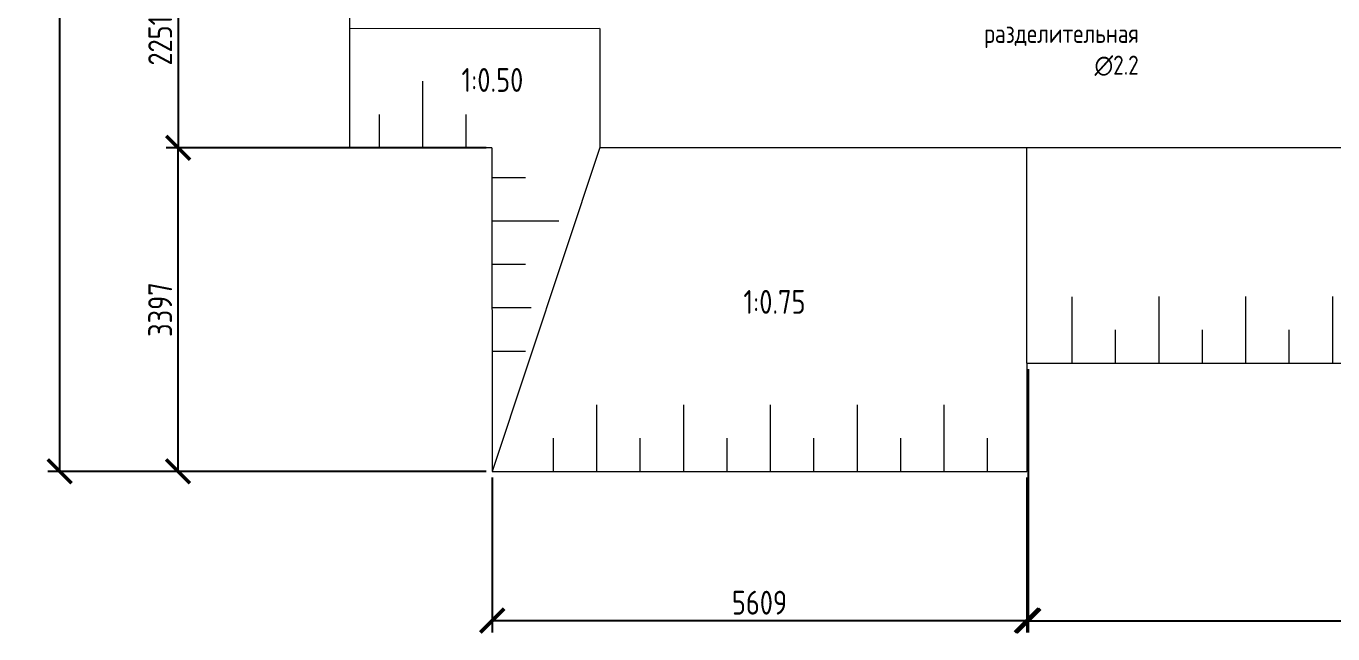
# Model space of a CAD drawing. Header units: millimetres. Extents: x 24859265 to 26550985, y 32092698 to 33532929.
# Drawn here: x 26137622 to 26151332, y 33001182 to 33007561 of the extents above; entities that cross this region are included whole.
import ezdxf

# ---------------------------------------------------------------- set-up
doc = ezdxf.new("R2010")
doc.units = ezdxf.units.MM
doc.styles.add('ARTEM GOST', font='GOST_0.TTF')
doc.styles.add('GOST 2.304', font='GOST_0.TTF')
doc.styles.get("Standard").update_dxf_attribs({"font": 'arial.ttf'})
doc.dimstyles.new('ISO-25', dxfattribs={"dimtxt": 2.5, "dimasz": 2.5, "dimexe": 1.25, "dimexo": 0.625, "dimtad": 1, "dimtxsty": 'Standard', "dimcen": 2.5, "dimadec": 0, "dimazin": 0, "dimtfac": 1, "dimtmove": 0, "dimatfit": 3, "dimfxl": 1, "dimarcsym": 0})

# ---------------------------------------------------------------- blocks, each defined once
blk = doc.blocks.new('_ArchTick')
at = {"color": 0, "linetype": 'ByBlock', "const_width": 0.15}
blk.add_lwpolyline([(-0.5, -0.5), (0.5, 0.5)], dxfattribs=at)
blk = doc.blocks.new('*D518')
at = {"color": 0, "lineweight": -2, "transparency": 16777216}
for p, q in [((26142512, 33002824), (26142512, 33001196)), ((26148121, 33002824), (26148121, 33001196)), ((26142512, 33001321), (26148121, 33001321))]:
    blk.add_line(p, q, dxfattribs=at)
at = {"color": 0, "lineweight": -2, "transparency": 16777216, "xscale": 250, "yscale": 250, "zscale": 250, "rotation": 180}
blk.add_blockref('_ArchTick', (26142512, 33001321), dxfattribs=at)
at = {"color": 0, "lineweight": -2, "transparency": 16777216, "xscale": 250, "yscale": 250, "zscale": 250}
blk.add_blockref('_ArchTick', (26148121, 33001321), dxfattribs=at)
at = {"color": 0, "transparency": 16777216, "insert": (26145316, 33001509), "char_height": 250, "attachment_point": 5, "style": 'GOST 2.304'}
blk.add_mtext('5609', dxfattribs=at)
blk = doc.blocks.new('*D519')
at = {"color": 0, "lineweight": -2, "transparency": 16777216}
for p, q in [((26148136, 33003959), (26148136, 33001195)), ((26180481, 33003959), (26180481, 33001195)), ((26148136, 33001320), (26180481, 33001320))]:
    blk.add_line(p, q, dxfattribs=at)
at = {"color": 0, "lineweight": -2, "transparency": 16777216, "xscale": 250, "yscale": 250, "zscale": 250, "rotation": 180}
blk.add_blockref('_ArchTick', (26148136, 33001320), dxfattribs=at)
at = {"color": 0, "lineweight": -2, "transparency": 16777216, "xscale": 250, "yscale": 250, "zscale": 250}
blk.add_blockref('_ArchTick', (26180481, 33001320), dxfattribs=at)
at = {"color": 0, "transparency": 16777216, "insert": (26164309, 33001507), "char_height": 250, "attachment_point": 5, "style": 'GOST 2.304'}
blk.add_mtext('32344', dxfattribs=at)
blk = doc.blocks.new('*D520')
at = {"color": 0, "lineweight": -2, "transparency": 16777216}
for p, q in [((26142447, 33006284), (26139091, 33006284)), ((26139216, 33002887), (26139216, 33006284)), ((26142449, 33002887), (26139091, 33002887))]:
    blk.add_line(p, q, dxfattribs=at)
at = {"color": 0, "lineweight": -2, "transparency": 16777216, "xscale": 250, "yscale": 250, "zscale": 250}
for p, rotation in [((26139216, 33006284), 90), ((26139216, 33002887), 270)]:
    blk.add_blockref('_ArchTick', p, dxfattribs=dict(at, rotation=rotation))
at = {"color": 0, "transparency": 16777216, "insert": (26139028, 33004585), "char_height": 250, "attachment_point": 5, "rotation": 90, "style": 'GOST 2.304'}
blk.add_mtext('3397', dxfattribs=at)
blk = doc.blocks.new('*D528')
at = {"color": 0, "lineweight": -2, "transparency": 16777216}
for p, q in [((26140951, 33008534), (26139091, 33008534)), ((26139216, 33008534), (26139216, 33006283)), ((26140953, 33006283), (26139091, 33006283))]:
    blk.add_line(p, q, dxfattribs=at)
at = {"color": 0, "lineweight": -2, "transparency": 16777216, "xscale": 250, "yscale": 250, "zscale": 250}
for p, rotation in [((26139216, 33008534), 90), ((26139216, 33006283), 270)]:
    blk.add_blockref('_ArchTick', p, dxfattribs=dict(at, rotation=rotation))
at = {"color": 0, "transparency": 16777216, "insert": (26139028, 33007408), "char_height": 250, "attachment_point": 5, "rotation": 90, "style": 'GOST 2.304'}
blk.add_mtext('2251', dxfattribs=at)
blk = doc.blocks.new('*D539')
at = {"color": 0, "lineweight": -2, "transparency": 16777216}
for p, q in [((26140141, 33014682), (26137848, 33014682)), ((26137973, 33014682), (26137973, 33002887)), ((26140141, 33002887), (26137848, 33002887))]:
    blk.add_line(p, q, dxfattribs=at)
at = {"color": 0, "lineweight": -2, "transparency": 16777216, "xscale": 250, "yscale": 250, "zscale": 250}
for p, rotation in [((26137973, 33014682), 90), ((26137973, 33002887), 270)]:
    blk.add_blockref('_ArchTick', p, dxfattribs=dict(at, rotation=rotation))
at = {"color": 0, "transparency": 16777216, "insert": (26137786, 33008784), "char_height": 250, "attachment_point": 5, "rotation": 90, "style": 'GOST 2.304'}
blk.add_mtext('11895', dxfattribs=at)

msp = doc.modelspace()

# ---------------------------------------------------------------- linework, layer by layer
at = {"lineweight": 20}
for p, q in [((26141011.7346, 33011284.701), (26141015.6342, 33006282.6564)), ((26141012.2218, 33010034.701), (26141014.1724, 33007532.6556)), ((26143638.2275, 33007534.7013), (26141013.1971, 33007532.6548)), ((26141784.0127, 33006283.9656), (26141784.0127, 33006982.6262)), ((26141328.5302, 33006283.9656), (26141328.5302, 33006633.2959)), ((26142239.4952, 33006283.6105), (26142239.4952, 33006632.9408)), ((26142509.2998, 33006283.8208), (26141015.6342, 33006282.6564)), ((26142509.2998, 33006283.8208), (26142511.948, 33002886.9159)), ((26143642.5149, 33006286.9159), (26142511.948, 33002886.9159)), ((26148120.7654, 33004021.6158), (26148120.7654, 33006286.9159)), ((26142511.3182, 33005972.178), (26142860.6485, 33005972.178)), ((26142511.3182, 33005516.6955), (26143209.9788, 33005516.6955)), ((26142511.3182, 33005061.2131), (26142860.6485, 33005061.2131)), ((26148597.0429, 33004021.9709), (26148597.0429, 33004720.6316)), ((26149508.0079, 33004022.6811), (26149508.0079, 33004721.3418)), ((26150418.9729, 33004022.326), (26150418.9729, 33004720.9867)), ((26151329.9379, 33004023.0362), (26151329.9379, 33004721.6969)), ((26142511.3182, 33004605.7306), (26142922.1802, 33004605.7306)), ((26149052.5254, 33004022.6811), (26149052.5254, 33004372.0114)), ((26149963.4904, 33004022.326), (26149963.4904, 33004371.6564)), ((26150874.4554, 33004021.9709), (26150874.4554, 33004371.3013)), ((26142510.9631, 33004150.2481), (26142860.2934, 33004150.2481)), ((26148120.7654, 33004021.6158), (26148120.7654, 33002886.9159)), ((26148120.7654, 33004021.6158), (26180480.8173, 33004021.6158)), ((26143609.7395, 33002887.6261), (26143609.7395, 33003586.2867)), ((26144520.7044, 33002887.271), (26144520.7044, 33003585.9316)), ((26145431.6694, 33002886.9159), (26145431.6694, 33003585.5765)), ((26146342.6344, 33002887.6261), (26146342.6344, 33003586.2867)), ((26147253.5994, 33002887.271), (26147253.5994, 33003585.9316)), ((26143154.257, 33002887.6261), (26143154.257, 33003236.9564)), ((26144065.222, 33002887.271), (26144065.222, 33003236.6013)), ((26144976.1869, 33002886.9159), (26144976.1869, 33003236.2462)), ((26145887.1519, 33002886.5608), (26145887.1519, 33003235.8911)), ((26146798.1169, 33002887.271), (26146798.1169, 33003236.6013)), ((26147709.0819, 33002886.9159), (26147709.0819, 33003236.2462)), ((26142511.948, 33002886.9159), (26148120.7654, 33002886.9159))]:
    msp.add_line(p, q, dxfattribs=at)
for points in [[(26143642.5149, 33007534.7046), (26143642.5149, 33006286.9159), (26148120.7654, 33006286.9159)], [(26148120.7654, 33006286.9159), (26178220.8173, 33006286.9159), (26178220.8173, 33007496.6705)]]:
    msp.add_lwpolyline(points, dxfattribs=at)

# ---------------------------------------------------------------- texts
at = {"lineweight": 20, "rotation": 0.02233381, "style": 'ARTEM GOST'}
for s, insert, char_height, width, attachment_point in [('Камера \\Pразделительная \\P∅2.2', (26149294.2776, 33007917.9969), 200, 3048.508414, 3), ('\\pi49.688;1:0.50', (26142139.54, 33007120.1532), 250, 3508.95414, 1), ('\\pi49.688;1:0.75', (26145097.593, 33004791.0282), 250, 3508.95414, 1)]:
    msp.add_mtext(s, dxfattribs=dict(at, insert=insert, char_height=char_height, width=width, attachment_point=attachment_point))

# ---------------------------------------------------------------- dimensions: what is measured, and where the dimension line sits
dim = msp.add_linear_dim(base=(26137973.4211, 33002886.9159), p1=(26140203.7466, 33014681.6069), p2=(26140203.7466, 33002886.9159), angle=90, text='11895', dimstyle='ISO-25', override={"dimscale": 100, "dimdec": 0, "dimtxsty": 'GOST 2.304', "dimblk1": 'ArchTick', "dimblk2": 'ArchTick', "dimsah": 1})
dim.commit()
dim.dimension.update_dxf_attribs({"geometry": '*D539', "text_midpoint": (26137785.9211, 33008784.2614)})
for base, p1, p2, picture, middle in [((26139215.9387, 33006282.6564), (26141013.8793, 33008533.6783), (26141015.6342, 33006282.6564), '*D528', (26139028.4387, 33007408.1673)), ((26139215.9387, 33006283.6105), (26142511.948, 33002886.9159), (26142509.2999, 33006283.6105), '*D520', (26139028.4387, 33004585.2632))]:
    dim = msp.add_linear_dim(base=base, p1=p1, p2=p2, angle=90, dimstyle='ISO-25', override={"dimscale": 100, "dimdec": 0, "dimtxsty": 'GOST 2.304', "dimblk1": 'ArchTick', "dimblk2": 'ArchTick', "dimsah": 1})
    dim.commit()
    dim.dimension.update_dxf_attribs({"geometry": picture, "text_midpoint": middle})
for base, p1, p2, picture, middle in [((26180480.8173, 33001319.7917), (26148136.4558, 33004021.6158), (26180480.8173, 33004021.6158), '*D519', (26164308.6365, 33001507.2917)), ((26148120.7654, 33001321.0417), (26142511.948, 33002886.9159), (26148120.7654, 33002886.9159), '*D518', (26145316.3567, 33001508.5417))]:
    dim = msp.add_linear_dim(base=base, p1=p1, p2=p2, dimstyle='ISO-25', override={"dimscale": 100, "dimdec": 0, "dimtxsty": 'GOST 2.304', "dimblk1": 'ArchTick', "dimblk2": 'ArchTick', "dimsah": 1})
    dim.commit()
    dim.dimension.update_dxf_attribs({"geometry": picture, "text_midpoint": middle})

doc.saveas('drawing.dxf')
